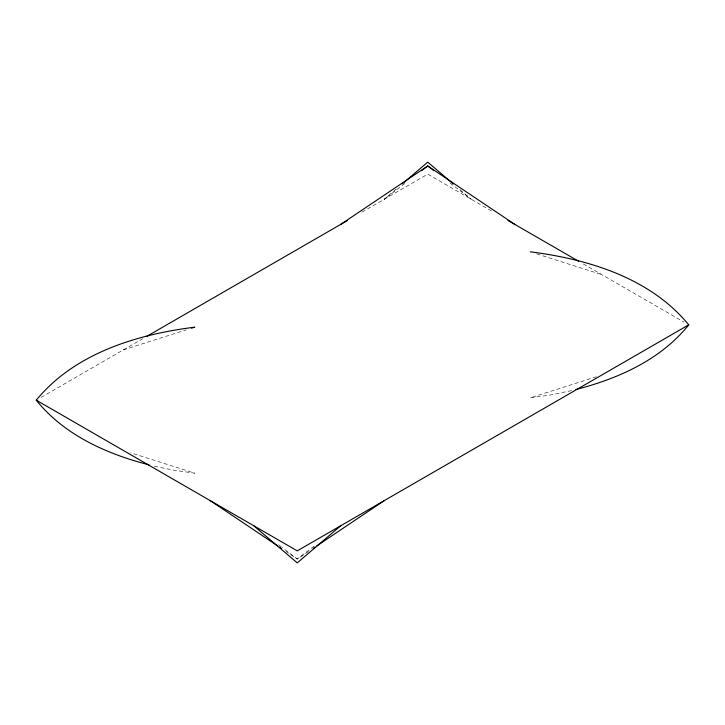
<?xml version="1.0" encoding="UTF-8"?>
<svg xmlns="http://www.w3.org/2000/svg" width="725" height="725" viewBox="0 0 725 725"><rect width="100%" height="100%" fill="white"/><g stroke="black" fill="none" stroke-linecap="round" stroke-linejoin="round"><path stroke-width="0.54" stroke-dasharray="3.62 2.72" d="M396.194 189.062L384.25 199.257L405.556 182.945M314.115 546.133L297.25 559.038L286.022 551.507M308.478 551.507L297.25 559.038L282.161 547.493M41.08 397.382L142.58 338.783M362.02 212.09L427.75 174.145L492.52 211.537M123.25 349.939L186.216 329.884M596.412 376.755L530.247 397.835L550.71 394.944L572.723 390.358M154.398 466.266L174.29 470.28L194.753 473.18L130.718 452.781M536.654 253.859L601.75 274.603M583.38 264L683.92 322.036M449.944 182.945L471.25 199.257L459.306 189.062M278.608 544.774L281.273 546.813"/><path stroke-width="1.09" d="M149.087 464.843C106.783 454.067 64.135 434.964 36.25 400.173C74.693 353.311 136.69 334.479 194.753 327.165L191.554 328.18M530.247 251.82C588.31 259.133 650.307 277.974 688.75 324.827C660.865 359.627 618.217 378.722 575.913 389.506M402.157 183.96L427.75 162.119L453.343 183.96M340.75 525.743L297.25 562.881L253.75 525.743M421.533 170.719L427.75 165.962L514.75 224.369M340.75 224.369L427.75 165.962L433.967 170.719M313.155 548.363L315.022 547.103M316.897 545.853L384.25 500.631M146.45 336.545L347.52 220.463M688.75 324.827L297.25 550.855L36.25 400.173M507.98 220.463L578.55 261.208M210.25 500.631L277.603 545.853M279.478 547.103L281.345 548.363"/></g></svg>
